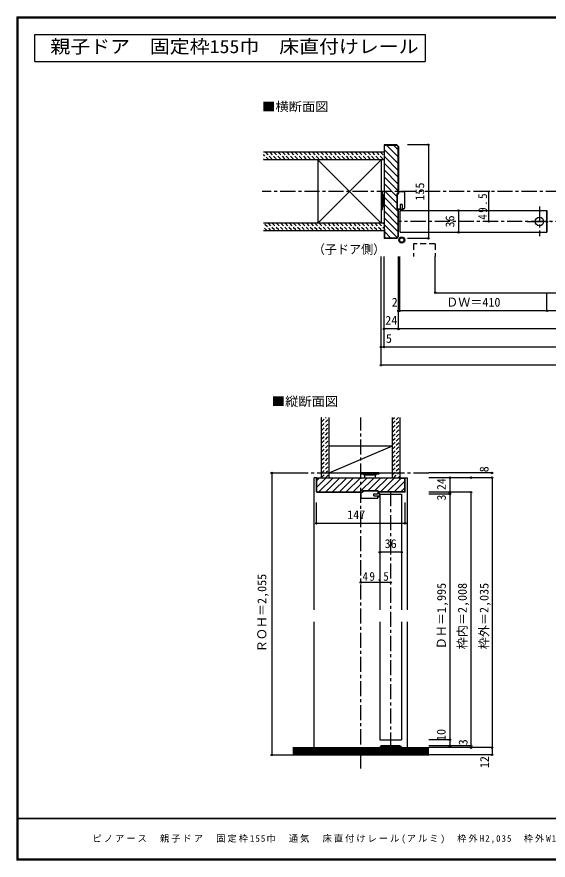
# Model space of a CAD drawing. Units: millimetres at full size, sheet at 1:5. Extents: x -973 to 977, y -718 to 696.
# Drawn here: x -973 to -93, y -701 to 696 of the extents above; entities that cross this region are included whole.
import ezdxf
from ezdxf.enums import TextEntityAlignment as Align

# ---------------------------------------------------------------- set-up
doc = ezdxf.new("R2010")
doc.units = ezdxf.units.MM
doc.header["$LTSCALE"] = 5
doc.header["$PDMODE"] = 32
doc.header["$PDSIZE"] = 2.5
for name, pattern in [('CHAIN1', [8, 5, -1, 1, -1]), ('DASHED1', [1.8, 1.2, -0.6]), ('DASHED2', [3, 2, -1])]:
    doc.linetypes.add(name, pattern=pattern)
for name, color, linetype in [('0-0_補助線', 7, 'Continuous'), ('0-1_通り芯', 4, 'CHAIN1'), ('0-3_仕上げ', 2, 'Continuous'), ('0-4_枠', 3, 'Continuous'), ('0-6_扉', 6, 'Continuous'), ('0-7_金物', 7, 'Continuous'), ('0-A_文字', 3, 'Continuous'), ('0-B_寸法', 7, 'Continuous'), ('0-C_ハッチ', 4, 'DASHED1'), ('F-1_枠', 6, 'Continuous'), ('F-A_文字', 7, 'Continuous')]:
    doc.layers.add(name, color=color, linetype=linetype)
doc.styles.add('ＭＳ ゴシック', font='')
doc.styles.get('ＭＳ ゴシック').set_extended_font_data('MS Gothic')

# ---------------------------------------------------------------- blocks, each defined once
blk = doc.blocks.new('02')
at = {"layer": '0-0_補助線'}
for p, q in [((-4.998, -10.239), (-4.998, 14.761)), ((5.802, 17.761), (-3.198, 17.761)), ((6.802, 16.761), (6.802, -9.239)), ((-4.998, -10.239), (-0.698, -10.239)), ((2.702, -3.239), (2.702, -10.239)), ((5.802, -10.239), (2.702, -10.239)), ((5.002, -10.239), (4.402, -10.839))]:
    blk.add_line(p, q, dxfattribs=at)
for points in [[(-4.998, 14.761), (-3.198, 14.761), (-3.198, 17.761)], [(-3.469, -10.239), (-2.869, -10.839), (4.402, -10.839)], [(2.702, -3.239), (-0.698, -3.239), (-0.698, -10.239)]]:
    blk.add_lwpolyline(points, dxfattribs=at)
for centre, start, end in [((5.802, 16.761), 0, 90), ((5.802, -9.239), 270, 0)]:
    blk.add_arc(centre, 1, start, end, dxfattribs=at)
blk = doc.blocks.new('04')
at = {"layer": '0-0_補助線'}
for p, q in [((-6.847, 15.914), (-6.847, -10.086)), ((-5.847, 16.914), (3.153, 16.914)), ((4.953, -11.086), (4.953, 13.914)), ((-5.847, -11.086), (-2.747, -11.086)), ((-2.747, -4.086), (-2.747, -11.086)), ((4.953, -11.086), (0.653, -11.086))]:
    blk.add_line(p, q, dxfattribs=at)
for points in [[(4.953, 13.914), (3.153, 13.914), (3.153, 16.914)], [(-2.747, -4.086), (0.653, -4.086), (0.653, -11.086)]]:
    blk.add_lwpolyline(points, dxfattribs=at)
for centre, radius, start, end in [((-5.847, 15.914), 1, 90, 180), ((-5.847, -10.086), 1, 180, 270), ((-0.812, -9.605), 4.487, 199.27145, 340.72856), ((-0.812, -9.605), 3.887, 202.39487, 337.60513)]:
    blk.add_arc(centre, radius, start, end, dxfattribs=at)

msp = doc.modelspace()

# ---------------------------------------------------------------- linework, layer by layer
at = {"layer": '0-0_補助線', "color": 3}
for p, q in [((-343.114, 377.504), (-343.114, 403.504)), ((-343.114, 403.504), (-340.847, 403.504)), ((-340.847, 377.504), (-343.114, 377.504)), ((-374.351, -91.5), (-374.351, -89.233))]:
    msp.add_line(p, q, dxfattribs=at)
msp.add_lwpolyline([(-374.351, -89.233), (-400.351, -89.233), (-400.351, -91.5)], dxfattribs=at)
at = {"layer": '0-0_補助線'}
for radius in [5, 3.5]:
    msp.add_circle((-335.383, 326.172), radius, dxfattribs=at)
at = {"layer": '0-1_通り芯'}
for p, q in [((568.153, 406.5), (-566.847, 406.5)), ((344.153, 357), (-340.847, 357)), ((-403.347, -549.176), (-403.347, 32.5)), ((-515.847, -59.5), (-288.49, -59.5)), ((-353.847, -514.5), (-353.847, -91.5)), ((-515.847, -526.5), (-288.49, -526.5))]:
    msp.add_line(p, q, dxfattribs=at)
at = {"layer": '0-1_通り芯', "color": 7}
for p, q in [((-107.384, 381.796), (-107.384, 332.563)), ((-127.919, 357), (-86.133, 357))]:
    msp.add_line(p, q, dxfattribs=at)
at = {"layer": '0-1_通り芯', "color": 7, "linetype": 'Continuous'}
msp.add_circle((-107.384, 357), 7, dxfattribs=at)
at = {"layer": '0-3_仕上げ'}
for p, q in [((-364.847, 471.5), (-564.847, 471.5)), ((-364.847, 459), (-564.847, 459)), ((-364.847, 354), (-564.847, 354)), ((-364.847, 341.5), (-564.847, 341.5)), ((-468.347, -67.5), (-468.347, 32.5)), ((-455.847, -67.5), (-455.847, 32.5)), ((-350.847, -67.5), (-350.847, 32.5)), ((-338.347, -67.5), (-338.347, 32.5)), ((-515.847, -514.5), (-290.847, -514.5)), ((-515.847, -526.5), (-290.847, -526.5))]:
    msp.add_line(p, q, dxfattribs=at)
at = {"layer": '0-3_仕上げ', "color": 3}
for p, q in [((-474.823, 459), (-474.823, 354)), ((-369.823, 459), (-369.823, 354)), ((-455.847, -14.5), (-350.847, -14.5)), ((-455.847, -59.5), (-350.847, -59.5))]:
    msp.add_line(p, q, dxfattribs=at)
at = {"layer": '0-3_仕上げ', "color": 7}
for p, q in [((-369.823, 354), (-474.823, 459)), ((-474.823, 354), (-369.823, 459)), ((-455.847, -59.5), (-350.847, -14.5)), ((-515.847, -516), (-290.847, -516)), ((-515.847, -517.5), (-290.847, -517.5)), ((-515.847, -519), (-290.847, -519)), ((-515.847, -520.5), (-290.847, -520.5)), ((-515.847, -522), (-290.847, -522)), ((-515.847, -523.5), (-290.847, -523.5)), ((-515.847, -525), (-290.847, -525))]:
    msp.add_line(p, q, dxfattribs=at)
at = {"layer": '0-4_枠'}
for p, q in [((-364.847, 484), (-364.847, 329)), ((-343.675, 484), (-364.847, 484)), ((-343.883, 483.5), (-341.347, 480.964)), ((-343.675, 484), (-340.847, 481.172)), ((-341.347, 403.504), (-341.347, 480.964)), ((-340.847, 481.172), (-340.847, 403.504)), ((-364.347, 469), (-364.847, 469)), ((-341.347, 332.036), (-341.347, 377.504)), ((-340.847, 331.828), (-340.847, 377.504)), ((-364.347, 344), (-364.847, 344)), ((-364.347, 344), (-364.347, 329.5)), ((-343.675, 329), (-364.847, 329)), ((-343.882, 329.5), (-364.347, 329.5)), ((-343.882, 329.5), (-341.347, 332.036)), ((-343.675, 329), (-340.847, 331.828)), ((-476.847, -67.5), (-329.847, -67.5)), ((-476.847, -67.5), (-329.847, -67.5)), ((-476.347, -90.586), (-476.347, -68)), ((-466.847, -68), (-476.347, -68)), ((-466.847, -67.5), (-466.847, -68)), ((-339.847, -68), (-339.847, -67.5)), ((-339.847, -68), (-330.347, -68)), ((-330.347, -90.586), (-330.347, -68)), ((-475.933, -91), (-476.347, -90.586)), ((-476.14, -91.5), (-400.351, -91.5)), ((-475.933, -91), (-400.351, -91)), ((-330.761, -91), (-374.351, -91)), ((-330.554, -91.5), (-374.351, -91.5)), ((-330.761, -91), (-330.347, -90.586))]:
    msp.add_line(p, q, dxfattribs=at)
at = {"layer": '0-4_枠', "color": 4}
for p, q in [((-476.847, -67.5), (-480.847, -67.5)), ((-480.847, -286), (-480.847, -67.5)), ((-476.847, -67.5), (-480.847, -67.5)), ((-329.847, -67.5), (-325.847, -67.5)), ((-329.847, -67.5), (-325.847, -67.5)), ((-325.847, -286), (-325.847, -67.5)), ((-480.847, -514.5), (-480.847, -306)), ((-325.847, -514.5), (-325.847, -306))]:
    msp.add_line(p, q, dxfattribs=at)
at = {"layer": '0-4_枠'}
for points in [[(-364.347, 469), (-364.347, 483.5), (-343.883, 483.5)], [(-476.14, -91.5), (-476.847, -90.793), (-476.847, -67.5)], [(-330.554, -91.5), (-329.847, -90.793), (-329.847, -67.5)]]:
    msp.add_lwpolyline(points, dxfattribs=at)
at = {"layer": '0-6_扉'}
for p, q in [((-337.847, 375), (-94.884, 375)), ((-337.847, 339), (-337.847, 375)), ((-94.884, 339), (-94.884, 375)), ((-94.884, 375), (-94.884, 339)), ((-337.847, 339), (-94.884, 339)), ((-371.847, -94.5), (-335.847, -94.5)), ((-371.847, -94.5), (-371.847, -286)), ((-335.847, -94.5), (-335.847, -286)), ((-371.847, -306), (-371.847, -501.5)), ((-335.847, -306), (-335.847, -501.5)), ((-371.847, -501.5), (-335.847, -501.5))]:
    msp.add_line(p, q, dxfattribs=at)
at = {"layer": '0-6_扉', "linetype": 'DASHED2'}
msp.add_line((-279.852, 319.724), (-279.852, 299), dxfattribs=at)
msp.add_lwpolyline([(-279.852, 319.724), (-315.852, 319.724), (-315.852, 299)], dxfattribs=at)
at = {"layer": '0-7_金物'}
for p, q in [((-369.823, 406.5), (-367.823, 406.5)), ((-369.823, 406.5), (-369.823, 376.5)), ((-367.823, 406.5), (-367.823, 376.5)), ((-367.823, 401.5), (-365.823, 401.5)), ((-365.823, 401.5), (-365.823, 381.5)), ((-365.823, 400.5), (-364.847, 400.5)), ((-367.823, 381.5), (-365.823, 381.5)), ((-365.823, 382.5), (-364.847, 382.5)), ((-369.823, 376.5), (-367.823, 376.5)), ((-403.347, -59.5), (-403.347, -61.5)), ((-373.347, -59.5), (-403.347, -59.5)), ((-373.347, -61.5), (-403.347, -61.5)), ((-398.347, -61.5), (-398.347, -63.5)), ((-378.347, -63.5), (-398.347, -63.5)), ((-397.347, -63.5), (-397.347, -67.5)), ((-379.347, -63.5), (-379.347, -67.5)), ((-378.347, -61.5), (-378.347, -63.5)), ((-373.347, -59.5), (-373.347, -61.5)), ((-371.847, -514.5), (-370.847, -514.5)), ((-338.847, -511.5), (-368.847, -511.5)), ((-366.047, -512.5), (-368.847, -512.5)), ((-366.047, -514.5), (-366.047, -512.5)), ((-366.047, -514.5), (-365.047, -514.5)), ((-360.647, -512.5), (-365.047, -512.5)), ((-365.047, -514.5), (-365.047, -512.5)), ((-360.647, -514.5), (-360.647, -512.5)), ((-360.647, -514.5), (-359.647, -514.5)), ((-354.347, -512.5), (-359.647, -512.5)), ((-359.647, -514.5), (-359.647, -512.5)), ((-354.347, -514.5), (-354.347, -512.5)), ((-354.347, -514.5), (-353.347, -514.5)), ((-348.047, -512.5), (-353.347, -512.5)), ((-353.347, -514.5), (-353.347, -512.5)), ((-348.047, -514.5), (-348.047, -512.5)), ((-348.047, -514.5), (-347.047, -514.5)), ((-342.647, -512.5), (-347.047, -512.5)), ((-347.047, -514.5), (-347.047, -512.5)), ((-342.647, -514.5), (-342.647, -512.5)), ((-342.647, -514.5), (-341.647, -514.5)), ((-338.847, -512.5), (-341.647, -512.5)), ((-341.647, -514.5), (-341.647, -512.5)), ((-336.847, -514.5), (-335.847, -514.5))]:
    msp.add_line(p, q, dxfattribs=at)
for centre, radius, start, end in [((-368.847, -514.5), 3, 90, 180), ((-368.847, -514.5), 2, 90, 180), ((-338.847, -514.5), 3, 0, 90), ((-338.847, -514.5), 2, 0, 90)]:
    msp.add_arc(centre, radius, start, end, dxfattribs=at)
at = {"layer": '0-A_文字'}
for p, q in [((-943.333, 621.667), (-943.333, 666.667)), ((-943.333, 666.667), (-296.429, 666.667)), ((-296.429, 666.667), (-296.429, 621.667)), ((-943.333, 621.667), (-296.429, 621.667))]:
    msp.add_line(p, q, dxfattribs=at)
at = {"layer": '0-B_寸法', "color": 4}
for p, q in [((-291.425, 484), (-325.947, 484)), ((-191.425, 357), (-191.425, 406.5)), ((-241.425, 375), (-241.425, 339)), ((-369.823, 149), (-369.823, 299)), ((-364.847, 149), (-364.847, 299)), ((-364.847, 149), (-364.847, 299)), ((-340.847, 179), (-340.847, 299)), ((-338.847, 209), (-338.847, 299)), ((-279.852, 239), (-279.852, 299)), ((-279.852, 239), (284.158, 239)), ((-94.884, 209), (-94.884, 239)), ((344.153, 209), (-340.847, 209)), ((368.153, 179), (-364.847, 179)), ((-364.847, 149), (-369.823, 149)), ((-369.823, 119), (-369.823, 149)), ((368.153, 149), (-364.847, 149)), ((373.129, 119), (-369.823, 119)), ((-550.847, -59.5), (-550.847, -526.5)), ((-550.847, -59.5), (-515.847, -59.5)), ((-185.847, -59.5), (-290.847, -59.5)), ((-185.847, -67.5), (-290.847, -67.5)), ((-185.847, -67.5), (-290.847, -67.5)), ((-255.847, -67.5), (-255.847, -511.5)), ((-185.847, -67.5), (-185.847, -526.5)), ((-220.847, -91.5), (-290.847, -91.5)), ((-255.847, -94.5), (-290.847, -94.5)), ((-220.847, -91.5), (-220.847, -514.5)), ((-476.847, -142.922), (-476.847, -108.4)), ((-329.847, -142.922), (-329.847, -108.4)), ((-476.847, -142.922), (-329.847, -142.922)), ((-335.847, -190.882), (-371.847, -190.882)), ((-353.847, -240.882), (-403.347, -240.882)), ((-255.847, -501.5), (-290.847, -501.5)), ((-220.847, -511.5), (-290.847, -511.5)), ((-185.847, -514.5), (-290.847, -514.5)), ((-550.847, -526.5), (-515.847, -526.5)), ((-185.847, -526.5), (-290.847, -526.5))]:
    msp.add_line(p, q, dxfattribs=at)
msp.add_lwpolyline([(-291.425, 484), (-291.425, 329), (-325.947, 329)], dxfattribs=at)
at = {"layer": '0-B_寸法'}
for p in [(-291.425, 484), (-191.425, 406.5), (-241.425, 375), (-191.425, 357), (-241.425, 339), (-291.425, 329), (-279.852, 239), (-340.847, 209), (-338.847, 209), (-94.884, 209), (-364.847, 179), (-340.847, 179), (-369.823, 149), (-364.847, 149), (-369.823, 119), (-550.847, -59.5), (-255.847, -67.5), (-220.847, -67.5), (-185.847, -59.5), (-185.847, -67.5), (-185.847, -67.5), (-255.847, -91.5), (-255.847, -94.5), (-220.847, -91.5), (-476.847, -142.922), (-329.847, -142.922), (-371.847, -190.882), (-335.847, -190.882), (-403.347, -240.882), (-353.847, -240.882), (-255.847, -501.5), (-255.847, -511.5), (-220.847, -511.5), (-220.847, -514.5), (-185.847, -514.5), (-550.847, -526.5), (-185.847, -526.5)]:
    msp.add_point(p, dxfattribs=at)
at = {"layer": '0-C_ハッチ', "linetype": 'Continuous'}
for p, q in [((-364.347, 475.853), (-341.347, 452.853)), ((-360.68, 483.5), (-341.347, 464.166)), ((-349.367, 483.5), (-341.347, 475.48)), ((-364.847, 465.039), (-341.347, 441.539)), ((-364.847, 453.726), (-341.347, 430.225)), ((-364.847, 442.412), (-341.347, 418.912)), ((-364.847, 431.098), (-341.347, 407.598)), ((-364.847, 419.784), (-342.847, 397.784)), ((-364.847, 408.47), (-342.847, 386.471)), ((-364.847, 397.157), (-341.347, 373.657)), ((-364.847, 385.843), (-341.347, 362.343)), ((-364.847, 374.529), (-341.347, 351.029)), ((-364.847, 363.216), (-341.347, 339.716)), ((-364.847, 351.902), (-343.164, 330.219)), ((-364.347, 340.088), (-353.759, 329.5)), ((-476.347, -83.306), (-460.541, -67.5)), ((-476.347, -71.992), (-472.355, -68)), ((-472.727, -91), (-449.227, -67.5)), ((-461.414, -91), (-437.914, -67.5)), ((-450.1, -91), (-426.6, -67.5)), ((-438.786, -91), (-415.286, -67.5)), ((-427.472, -91), (-403.972, -67.5)), ((-416.159, -91), (-392.659, -67.5)), ((-404.845, -91), (-381.345, -67.5)), ((-391.764, -89.233), (-370.031, -67.5)), ((-380.451, -89.233), (-358.717, -67.5)), ((-370.904, -91), (-347.404, -67.5)), ((-359.59, -91), (-336.59, -68)), ((-348.276, -91), (-330.347, -73.071)), ((-336.962, -91), (-330.347, -84.385))]:
    msp.add_line(p, q, dxfattribs=at)
at = {"layer": '0-C_ハッチ'}
for p, q in [((-556.022, 459), (-564.847, 467.825)), ((-561.451, 471.5), (-548.951, 459)), ((-554.38, 471.5), (-541.88, 459)), ((-547.309, 471.5), (-534.809, 459)), ((-540.238, 471.5), (-527.738, 459)), ((-533.167, 471.5), (-520.667, 459)), ((-526.095, 471.5), (-513.595, 459)), ((-519.024, 471.5), (-506.524, 459)), ((-511.953, 471.5), (-499.453, 459)), ((-504.882, 471.5), (-492.382, 459)), ((-497.811, 471.5), (-485.311, 459)), ((-490.74, 471.5), (-478.24, 459)), ((-483.669, 471.5), (-471.169, 459)), ((-476.598, 471.5), (-464.098, 459)), ((-469.527, 471.5), (-457.027, 459)), ((-462.456, 471.5), (-449.956, 459)), ((-455.385, 471.5), (-442.885, 459)), ((-448.314, 471.5), (-435.814, 459)), ((-441.243, 471.5), (-428.743, 459)), ((-434.172, 471.5), (-421.672, 459)), ((-427.1, 471.5), (-414.6, 459)), ((-420.029, 471.5), (-407.529, 459)), ((-412.958, 471.5), (-400.458, 459)), ((-405.887, 471.5), (-393.387, 459)), ((-398.816, 471.5), (-386.316, 459)), ((-391.745, 471.5), (-379.245, 459)), ((-384.674, 471.5), (-372.174, 459)), ((-377.603, 471.5), (-365.103, 459)), ((-370.532, 471.5), (-364.847, 465.815)), ((-563.093, 459), (-564.847, 460.754)), ((-551.659, 341.5), (-564.159, 354)), ((-557.088, 354), (-544.588, 341.5)), ((-550.017, 354), (-537.517, 341.5)), ((-542.946, 354), (-530.446, 341.5)), ((-535.875, 354), (-523.375, 341.5)), ((-528.804, 354), (-516.304, 341.5)), ((-521.733, 354), (-509.233, 341.5)), ((-514.661, 354), (-502.161, 341.5)), ((-507.59, 354), (-495.09, 341.5)), ((-500.519, 354), (-488.019, 341.5)), ((-493.448, 354), (-480.948, 341.5)), ((-486.377, 354), (-473.877, 341.5)), ((-479.306, 354), (-466.806, 341.5)), ((-472.235, 354), (-459.735, 341.5)), ((-465.164, 354), (-452.664, 341.5)), ((-458.093, 354), (-445.593, 341.5)), ((-451.022, 354), (-438.522, 341.5)), ((-443.951, 354), (-431.451, 341.5)), ((-436.88, 354), (-424.38, 341.5)), ((-429.809, 354), (-417.309, 341.5)), ((-422.738, 354), (-410.238, 341.5)), ((-415.667, 354), (-403.167, 341.5)), ((-408.595, 354), (-396.095, 341.5)), ((-401.524, 354), (-389.024, 341.5)), ((-394.453, 354), (-381.953, 341.5)), ((-387.382, 354), (-374.882, 341.5)), ((-380.311, 354), (-367.811, 341.5)), ((-373.24, 354), (-364.847, 345.607)), ((-366.169, 354), (-364.847, 352.678)), ((-558.73, 341.5), (-564.847, 347.617)), ((-468.347, 32.102), (-467.949, 32.5)), ((-468.347, 25.031), (-460.878, 32.5)), ((-468.347, 17.96), (-455.847, 30.46)), ((-350.847, 22.323), (-340.67, 32.5)), ((-350.847, 29.394), (-347.741, 32.5)), ((-468.347, 10.889), (-455.847, 23.389)), ((-468.347, 3.818), (-455.847, 16.318)), ((-350.847, 15.252), (-338.347, 27.752)), ((-350.847, 8.181), (-338.347, 20.681)), ((-468.347, -3.253), (-455.847, 9.247)), ((-468.347, -10.324), (-455.847, 2.176)), ((-350.847, 1.11), (-338.347, 13.61)), ((-350.847, -5.961), (-338.347, 6.539)), ((-468.347, -17.395), (-455.847, -4.895)), ((-468.347, -24.466), (-455.847, -11.966)), ((-350.847, -13.032), (-338.347, -0.532)), ((-350.847, -20.103), (-338.347, -7.603)), ((-468.347, -31.537), (-455.847, -19.037)), ((-468.347, -38.608), (-455.847, -26.108)), ((-350.847, -27.174), (-338.347, -14.674)), ((-350.847, -34.245), (-338.347, -21.745)), ((-468.347, -45.679), (-455.847, -33.179)), ((-468.347, -52.751), (-455.847, -40.251)), ((-350.847, -41.317), (-338.347, -28.817)), ((-350.847, -48.388), (-338.347, -35.888)), ((-468.347, -59.822), (-455.847, -47.322)), ((-468.347, -66.893), (-455.847, -54.393)), ((-350.847, -55.459), (-338.347, -42.959)), ((-350.847, -62.53), (-338.347, -50.03)), ((-461.883, -67.5), (-455.847, -61.464)), ((-348.746, -67.5), (-338.347, -57.101)), ((-341.675, -67.5), (-338.347, -64.172))]:
    msp.add_line(p, q, dxfattribs=at)
at = {"layer": 'F-1_枠'}
for p, q in [((-973.347, 695.833), (-973.347, -700.833)), ((-973.347, 695.833), (976.653, 695.833)), ((-973.347, 695), (976.653, 695)), ((-973.347, 694.167), (976.653, 694.167)), ((-972.514, 695.833), (-972.514, -700.833)), ((-971.68, 695.833), (-971.68, -700.833)), ((976.653, -631.667), (-973.347, -631.667)), ((976.653, -632.5), (-973.347, -632.5)), ((976.653, -699.167), (-973.347, -699.167)), ((976.653, -700), (-973.347, -700)), ((976.653, -700.833), (-973.347, -700.833))]:
    msp.add_line(p, q, dxfattribs=at)

# ---------------------------------------------------------------- block references
at = {"layer": '0-0_補助線'}
msp.add_blockref('02', (-337.649, 388.243), dxfattribs=at)
at = {"layer": '0-0_補助線', "rotation": 90}
msp.add_blockref('04', (-385.937, -94.653), dxfattribs=at)

# ---------------------------------------------------------------- texts
at = {"layer": '0-A_文字', "style": 'ＭＳ ゴシック', "width": 1.1}
msp.add_text('親子ドア\u3000固定枠155巾\u3000床直付けレール', height=21.99, dxfattribs=at).set_placement((-917.857, 629.167), align=Align.BOTTOM_LEFT)
at = {"layer": '0-A_文字', "color": 7, "style": 'ＭＳ ゴシック', "width": 1.1}
for s, p in [('■横断面図', (-566.847, 535.24)), ('■縦断面図', (-550.847, 47.09))]:
    msp.add_text(s, height=14.66, dxfattribs=at).set_placement(p, align=Align.BOTTOM_LEFT)
at = {"layer": '0-A_文字', "color": 7, "style": 'ＭＳ ゴシック'}
msp.add_text('（子ドア側）', height=14.66, dxfattribs=at).set_placement((-482.847, 299), align=Align.BOTTOM_LEFT)
at = {"layer": '0-B_寸法', "style": 'ＭＳ ゴシック'}
for s, p in [('155', (-293.925, 391.5)), ('36', (-243.925, 347)), ('8', (-187.331, -58.45)), ('24', (-258.063, -88.071)), ('3', (-258.01, -105.385)), ('ＲＯＨ＝2,055', (-555.488, -356.5)), ('ＤＨ＝1,995', (-258.027, -351.5)), ('枠内＝2,008', (-223.347, -351.5)), ('枠外＝2,035', (-187.333, -351.5)), ('10', (-258.556, -503.466)), ('3', (-222.131, -510.65)), ('12', (-186.671, -548.482))]:
    msp.add_text(s, height=14.66, rotation=90, dxfattribs=at).set_placement(p, align=Align.BOTTOM_LEFT)
for s, p in [('2', (-352.169, 211.5)), ('ＤＷ＝410', (-261.865, 211.5)), ('24', (-362.847, 181.5)), ('5', (-361.701, 151.5)), ('147', (-425.847, -140.422)), ('36', (-363.847, -188.382))]:
    msp.add_text(s, height=14.66, dxfattribs=at).set_placement(p, align=Align.BOTTOM_LEFT)
at = {"layer": '0-B_寸法', "insert": (-193.925, 359.875), "char_height": 14.66, "attachment_point": 7, "rotation": 90, "style": 'ＭＳ ゴシック'}
msp.add_mtext('\\T1.28;\\W0.9;49.5', dxfattribs=at)
at = {"layer": '0-B_寸法', "insert": (-400.472, -238.382), "char_height": 14.66, "attachment_point": 7, "style": 'ＭＳ ゴシック'}
msp.add_mtext('\\T1.28;\\W0.9;49.5', dxfattribs=at)
at = {"layer": 'F-A_文字', "insert": (-847.938, -673.333), "char_height": 11, "attachment_point": 7, "style": 'ＭＳ ゴシック'}
msp.add_mtext('\\T1.21;ピノアース\u3000親子ドア\u3000固定枠155巾\u3000通気\u3000床直付けレール(アルミ)\u3000枠外H2,035\u3000枠外W1,189', dxfattribs=at)

doc.saveas('drawing.dxf')
